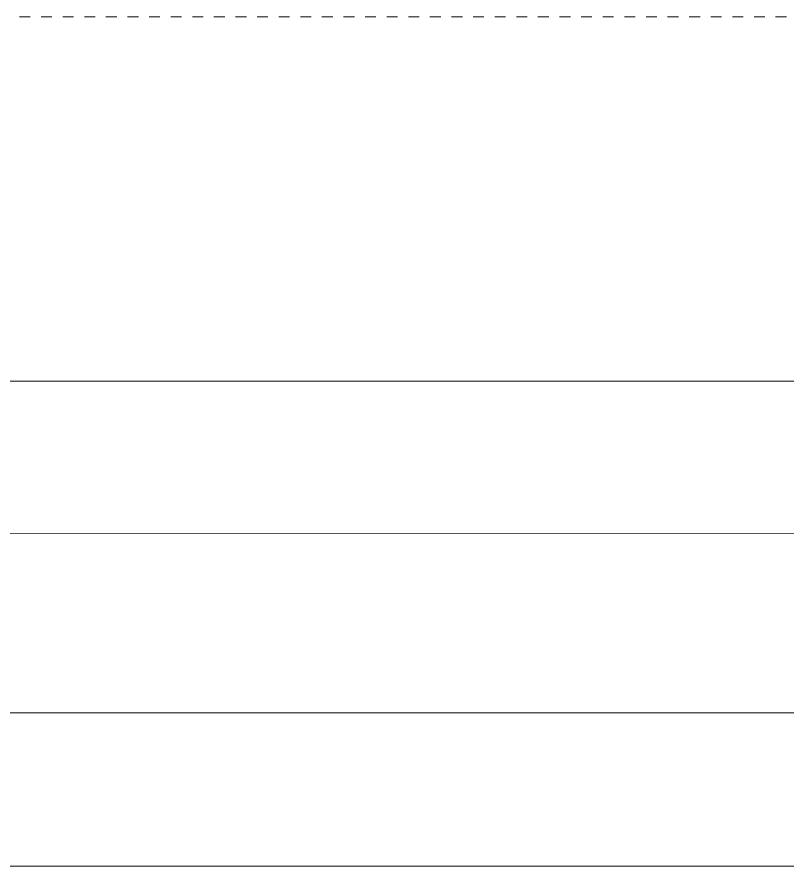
# Model space of a CAD drawing. Header units: inches. Extents: x -7 to 144, y -3 to 95.
# Drawn here: x 8.92 to 16.05, y 19.81 to 27.68 of the extents above; entities that cross this region are included whole.
import ezdxf

# ---------------------------------------------------------------- set-up
doc = ezdxf.new("R2010")
doc.units = ezdxf.units.IN
doc.linetypes.add('HIDDEN', pattern=[1.905, 1.27, -0.635])
doc.layers.add('ZANO_R', color=7, linetype='Continuous', lineweight=0)
doc.layers.add('ZANO_R_przerywana', color=250, linetype='HIDDEN', lineweight=0)

msp = doc.modelspace()

# ---------------------------------------------------------------- linework, layer by layer
at = {"layer": 'ZANO_R'}
for p, q in [((-0.04683, 24.30532), (11.37049, 24.30532)), ((11.37049, 24.30532), (22.78782, 24.30532)), ((23.18152, 22.88516), (-0.44053, 22.9001)), ((11.37049, 21.23406), (-0.04683, 21.23406)), ((22.78782, 21.23406), (11.37049, 21.23406)), ((-0.04683, 19.81464), (11.37049, 19.81464)), ((11.37049, 19.81464), (22.78782, 19.81464))]:
    msp.add_line(p, q, dxfattribs=at)
at = {"layer": 'ZANO_R_przerywana', "ltscale": 0.05}
msp.add_line((0.34687, 27.67587), (22.39411, 27.67587), dxfattribs=at)

doc.saveas('drawing.dxf')
